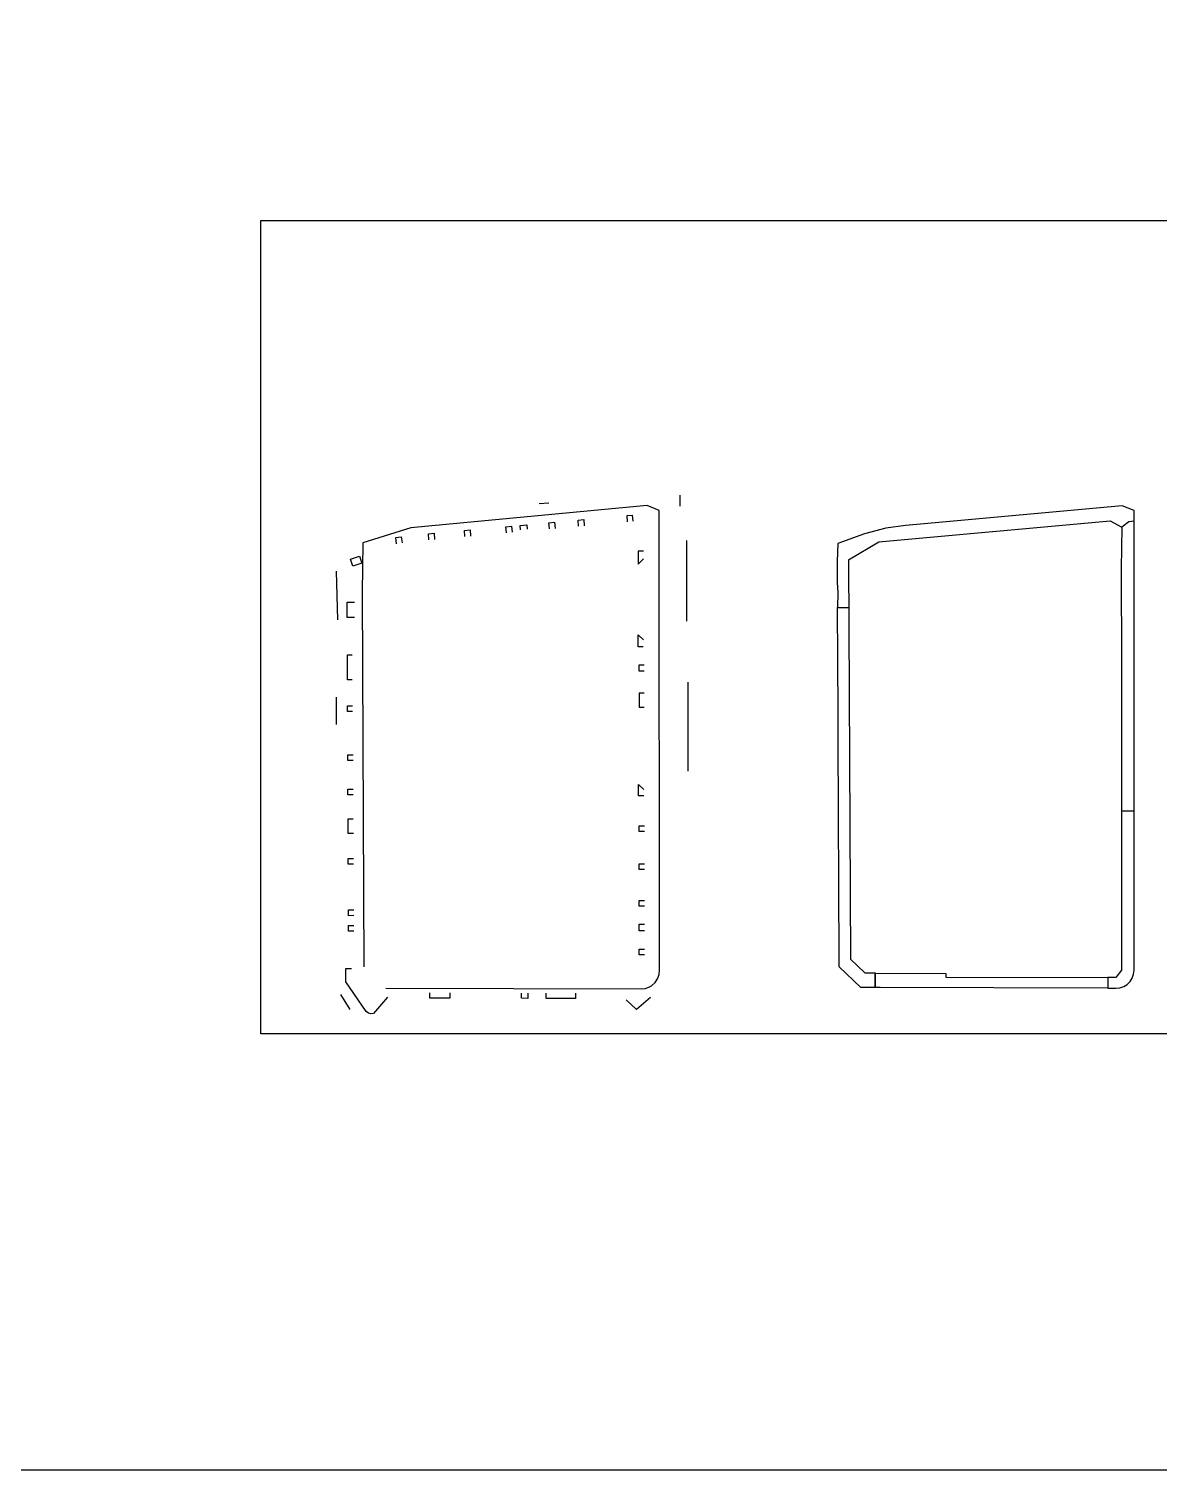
# Model space of a CAD drawing. Extents: x -1057 to 3416, y -340 to 4111.
# Drawn here: x -561.9 to -323.3, y 114.9 to 418.9 of the extents above; entities that cross this region are included whole.
import ezdxf

# ---------------------------------------------------------------- set-up
doc = ezdxf.new("R2010")
doc.units = 0
doc.header["$LTSCALE"] = 50
doc.linetypes.add('CONTINU', pattern=[0])
doc.linetypes.add('DGN Style 1', pattern=[0.003115, 5.18318e-06, -0.00311])
doc.layers.add('Margem A3', color=8, linetype='DGN Style 1', lineweight=0)
doc.layers.add('medir projeto', color=6, linetype='Continuous')

msp = doc.modelspace()

# ---------------------------------------------------------------- linework, layer by layer
at = {"layer": 'Margem A3', "color": 7, "linetype": 'CONTINU', "lineweight": -2}
for p, q in [((-435.62, 316.216), (-434.525, 316.315)), ((-435.502, 314.921), (-435.62, 316.216)), ((-434.525, 316.315), (-434.407, 315.021)), ((-469.932, 313.089), (-468.737, 313.198)), ((-469.814, 311.795), (-469.932, 313.089)), ((-468.737, 313.198), (-468.619, 311.903)), ((-461.168, 313.888), (-459.973, 313.997)), ((-461.05, 312.593), (-461.168, 313.888)), ((-459.973, 313.997), (-459.855, 312.702)), ((-458.19, 314.159), (-456.746, 314.291)), ((-458.118, 313.212), (-458.19, 314.159)), ((-456.746, 314.291), (-456.674, 313.343)), ((-452.106, 314.713), (-450.911, 314.822)), ((-451.988, 313.419), (-452.106, 314.713)), ((-450.911, 314.822), (-450.793, 313.528)), ((-445.961, 315.273), (-444.766, 315.382)), ((-445.843, 313.979), (-445.961, 315.273)), ((-444.766, 315.382), (-444.648, 314.088)), ((-484.434, 311.586), (-483.245, 311.746)), ((-484.261, 310.298), (-484.434, 311.586)), ((-483.245, 311.746), (-483.071, 310.458)), ((-477.53, 312.397), (-476.335, 312.506)), ((-477.412, 311.102), (-477.53, 312.397)), ((-476.335, 312.506), (-476.217, 311.211)), ((-493.946, 307.017), (-492.046, 307.642)), ((-493.459, 305.535), (-493.946, 307.017)), ((-492.046, 307.642), (-491.559, 306.16)), ((-432.167, 308.717), (-433.297, 308.717)), ((-433.297, 308.717), (-433.297, 305.967)), ((-433.297, 305.967), (-432.165, 307.104)), ((-491.559, 306.16), (-493.459, 305.535)), ((-494.674, 294.741), (-494.671, 297.946)), ((-494.671, 297.946), (-493.119, 297.95)), ((-493.122, 294.745), (-494.674, 294.741)), ((-433.239, 291.058), (-432.136, 289.997)), ((-433.239, 288.579), (-433.239, 291.058)), ((-494.631, 286.85), (-493.631, 286.858)), ((-494.609, 281.556), (-494.631, 286.85)), ((-432.239, 288.579), (-433.239, 288.579)), ((-433.085, 283.412), (-433.082, 284.762)), ((-431.985, 283.41), (-433.085, 283.412)), ((-433.082, 284.762), (-431.982, 284.76)), ((-493.609, 281.564), (-494.609, 281.556)), ((-431.984, 278.75), (-433.084, 278.75)), ((-433.084, 278.75), (-433.084, 275.79)), ((-494.581, 276.088), (-493.581, 276.092)), ((-494.577, 274.888), (-494.581, 276.088)), ((-493.577, 274.892), (-494.577, 274.888)), ((-433.084, 275.79), (-431.984, 275.79)), ((-494.535, 265.761), (-493.435, 265.761)), ((-494.534, 264.561), (-494.535, 265.761)), ((-493.434, 264.561), (-494.534, 264.561)), ((-494.506, 258.561), (-493.406, 258.565)), ((-494.5, 257.361), (-494.506, 258.561)), ((-432.093, 258.447), (-433.193, 259.502)), ((-493.4, 257.365), (-494.5, 257.361)), ((-432.093, 257.142), (-433.193, 257.142)), ((-494.476, 252.301), (-493.376, 252.305)), ((-494.461, 249.201), (-494.476, 252.301)), ((-433.03, 250.779), (-431.93, 250.779)), ((-433.03, 249.579), (-433.03, 250.779)), ((-431.93, 249.579), (-433.03, 249.579)), ((-493.361, 249.205), (-494.461, 249.201)), ((-494.435, 243.901), (-493.335, 243.905)), ((-494.43, 242.701), (-494.435, 243.901)), ((-493.33, 242.705), (-494.43, 242.701)), ((-433.03, 242.779), (-431.93, 242.779)), ((-433.03, 241.579), (-433.03, 242.779)), ((-431.93, 241.579), (-433.03, 241.579)), ((-433.028, 235.029), (-431.928, 235.029)), ((-433.028, 233.829), (-433.028, 235.029)), ((-494.384, 233.05), (-493.284, 233.054)), ((-494.378, 231.85), (-494.384, 233.05)), ((-493.278, 231.854), (-494.378, 231.85)), ((-431.928, 233.829), (-433.028, 233.829)), ((-494.368, 229.8), (-493.268, 229.804)), ((-494.362, 228.6), (-494.368, 229.8)), ((-493.262, 228.604), (-494.362, 228.6)), ((-433.028, 230.029), (-431.928, 230.029)), ((-433.028, 228.629), (-433.028, 230.029)), ((-431.928, 228.629), (-433.028, 228.629)), ((-433.027, 224.779), (-431.927, 224.779)), ((-433.027, 223.579), (-433.027, 224.779)), ((-431.927, 223.579), (-433.027, 223.579)), ((-477.206, 214.49), (-477.202, 215.59)), ((-473.006, 214.475), (-477.206, 214.49)), ((-473.002, 215.575), (-473.006, 214.475)), ((-457.906, 214.421), (-457.904, 215.521)), ((-456.533, 214.416), (-457.906, 214.421)), ((-456.53, 215.516), (-456.533, 214.416)), ((-452.709, 214.402), (-452.703, 215.502)), ((-446.513, 214.38), (-452.709, 214.402)), ((-446.507, 215.48), (-446.513, 214.38))]:
    msp.add_line(p, q, dxfattribs=at)
at = {"layer": 'medir projeto', "color": 6, "linetype": 'CONTINU', "lineweight": -2}
for p, q in [((-424.39, 318.241), (-424.39, 320.555)), ((-452.088, 318.879), (-454.142, 318.726)), ((-422.973, 293.957), (-422.973, 311.003)), ((-496.659, 294.226), (-496.894, 304.508)), ((-422.682, 262.347), (-422.682, 281.103)), ((-496.925, 272.173), (-496.954, 277.901)), ((-494.017, 212.067), (-496.03, 215.259))]:
    msp.add_line(p, q, dxfattribs=at)
at = {"layer": 'medir projeto', "color": 5, "linetype": 'CONTINU', "lineweight": -2}
msp.add_line((-433.193, 257.142), (-433.193, 259.502), dxfattribs=at)
at = {"layer": 'medir projeto', "color": 1, "linetype": 'CONTINU', "lineweight": -2}
msp.add_lwpolyline([(-1056.824, 702.884), (-66.887, 702.884), (-66.887, 114.915), (-1056.824, 114.915)], close=True, dxfattribs=at)
at = {"layer": 'medir projeto', "color": 7, "linetype": 'CONTINU', "lineweight": -2}
msp.add_lwpolyline([(-512.892, 378.429), (-92.095, 378.429), (-92.095, 206.963), (-512.892, 206.963)], close=True, dxfattribs=at)
at = {"layer": 'medir projeto', "color": 6, "linetype": 'CONTINU', "lineweight": -2}
for points in [[(-486.5, 216.588), (-432.655, 216.399), (-431.772, 216.495), (-431.02, 216.76), (-430.428, 217.084), (-429.668, 217.769), (-429.154, 218.543), (-428.839, 219.416), (-428.738, 220.41), (-428.82, 317.296), (-431.336, 318.372), (-481.246, 313.643), (-491.358, 310.483), (-491.483, 300.003), (-491.131, 221.049)], [(-328.627, 315.02), (-328.622, 317.33), (-331.119, 318.294), (-372.931, 314.497), (-376.85, 314.14), (-381.025, 313.577), (-385.501, 312.374), (-391.155, 310.331), (-391.244, 306.539), (-391.244, 306.139), (-391.276, 302.139), (-391.168, 300.037), (-391.179, 296.832), (-388.815, 296.832)], [(-388.867, 306.928), (-382.48, 310.685), (-333.683, 315.132), (-331.222, 313.767)], [(-328.634, 253.875), (-328.627, 315.02), (-329.739, 314.918), (-331.222, 313.767), (-331.336, 305.041), (-331.324, 296.693), (-331.293, 293.288), (-331.286, 279.128), (-331.293, 275.287), (-331.274, 261.751)], [(-388.867, 306.928), (-388.436, 222.712), (-385.404, 219.774), (-383.239, 219.764), (-383.239, 219.731), (-383.25, 216.715), (-384.382, 216.72), (-386.293, 216.719), (-390.868, 221.029), (-390.828, 222.683), (-391.045, 268.953), (-391.071, 274.68), (-391.179, 296.832), (-391.179, 296.832), (-388.815, 296.832)], [(-331.274, 261.751), (-331.282, 220.342), (-332.448, 218.783)], [(-332.448, 218.783), (-334.124, 218.787), (-334.132, 216.541), (-332.448, 216.533), (-331.598, 216.625), (-330.788, 216.906), (-330.072, 217.352), (-329.462, 217.96), (-329.01, 218.676), (-328.724, 219.494), (-328.631, 220.342), (-328.634, 253.875), (-331.275, 253.876)], [(-486.146, 214.64), (-489.116, 211.232), (-489.703, 211.134), (-490.186, 211.274), (-490.673, 211.641), (-494.983, 217.907), (-494.983, 220.718), (-493.764, 220.718)], [(-430.673, 214.572), (-433.593, 212.072), (-435.768, 214.087)]]:
    msp.add_lwpolyline(points, dxfattribs=at)
msp.add_lwpolyline([(-382.221, 216.711), (-383.246, 216.715), (-383.235, 219.731), (-368.34, 219.659), (-368.339, 218.881), (-334.124, 218.787), (-334.134, 216.541), (-382.221, 216.711)], close=True, dxfattribs=at)

doc.saveas('drawing.dxf')
